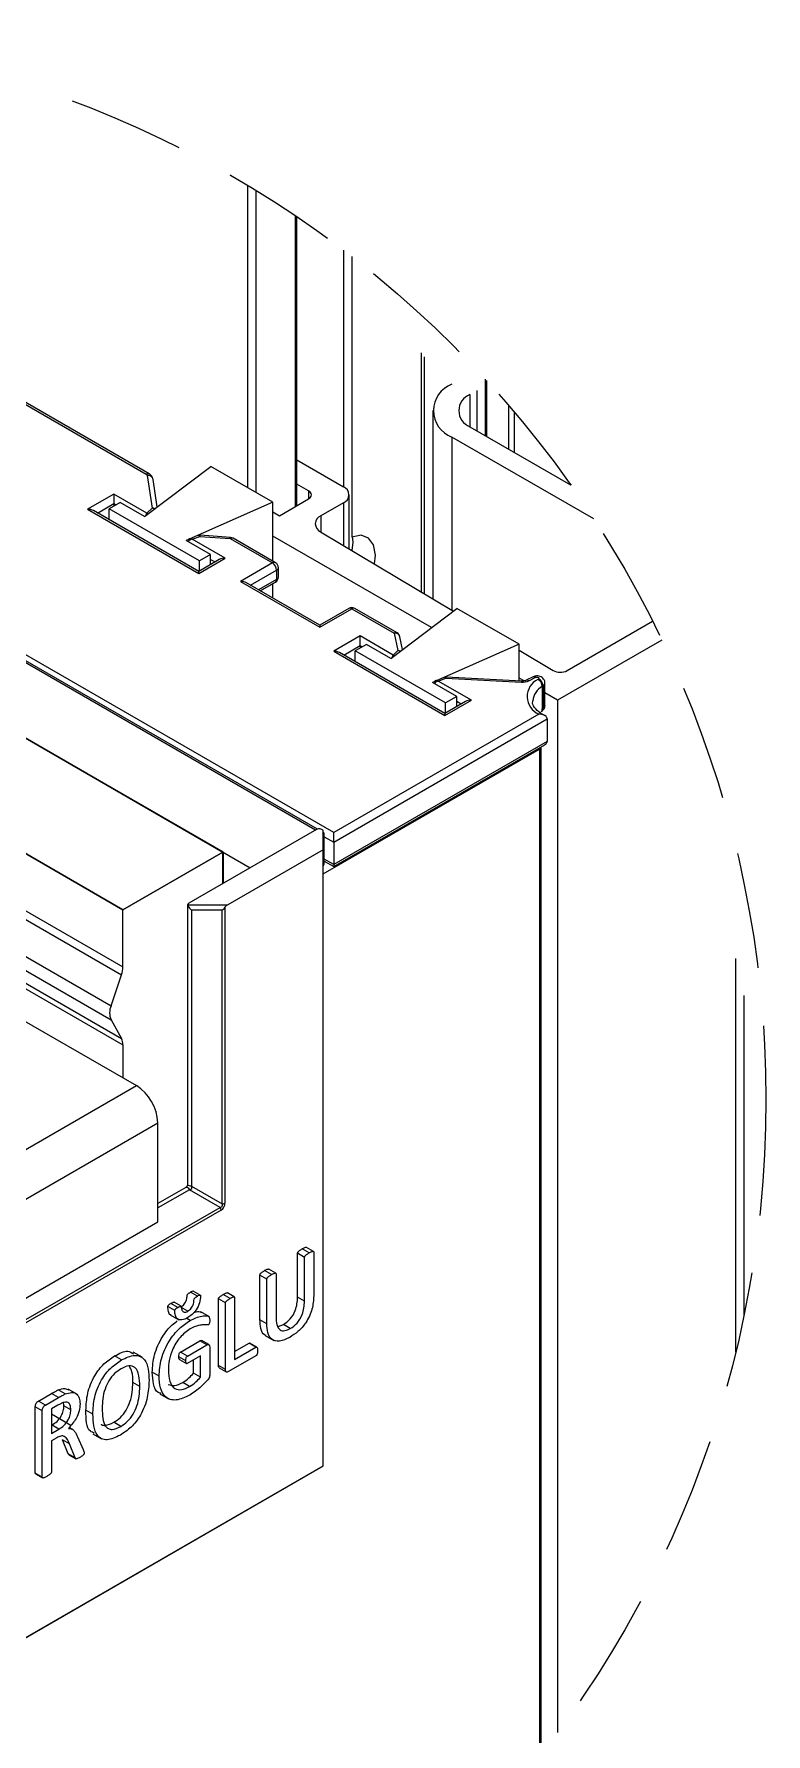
# Model space of a CAD drawing. Header units: millimetres. Extents: x 221 to 2771, y 196 to 840.
# Drawn here: x 1383.8 to 1423.7, y 243 to 336 of the extents above; entities that cross this region are included whole.
import ezdxf

# ---------------------------------------------------------------- set-up
doc = ezdxf.new("R2010")
doc.units = ezdxf.units.MM
doc.linetypes.add('HIDDEN', pattern=[9.525, 6.35, -3.175])

# ---------------------------------------------------------------- blocks, each defined once
blk = doc.blocks.new('sünger-1a')
at = {"color": 7, "linetype": 'Continuous'}
for p, q in [((4737.739, -527.841), (4726.072, -534.577)), ((4726.621, -534.631), (4738.289, -527.896)), ((4738.289, -527.896), (4757.068, -538.737)), ((4725.844, -535.08), (4725.844, -536.838)), ((4745.401, -545.472), (4757.068, -538.737)), ((4746.179, -546.819), (4757.846, -540.084)), ((4757.846, -543.677), (4757.846, -540.084)), ((4746.179, -550.412), (4757.846, -543.677)), ((4745.401, -545.472), (4743.616, -544.442)), ((4746.179, -550.412), (4746.179, -546.819)), ((4745.401, -549.963), (4746.179, -550.412)), ((4745.401, -551.633), (4745.401, -549.963))]:
    blk.add_line(p, q, dxfattribs=at)
for centre, radius, start, end in [((4737.967, -528.345), 0.553, 54.38064, 114.30925), ((4726.318, -535.003), 0.48, 50.79554, 189.21394), ((4756.157, -540.161), 1.69, 2.60543, 57.39501), ((4744.49, -546.896), 1.69, 2.60543, 57.39501)]:
    blk.add_arc(centre, radius, start, end, dxfattribs=at)

msp = doc.modelspace()

# ---------------------------------------------------------------- linework, layer by layer
at = {"color": 252, "linetype": 'Continuous', "lineweight": 15}
for p, q in [((1395.417, 327.68), (1395.417, 311.158)), ((1395.873, 327.404), (1395.873, 310.895)), ((1398.017, 326.028), (1398.017, 310.113)), ((1398.111, 310.167), (1398.111, 325.965)), ((1400.658, 324.141), (1400.658, 311.199)), ((1401.113, 323.793), (1401.113, 308.456)), ((1372.214, 322.095), (1389.886, 311.895)), ((1390.047, 311.911), (1372.375, 322.111)), ((1404.906, 318.52), (1404.906, 305.463)), ((1405.064, 318.301), (1405.064, 305.369)), ((1408.422, 313.995), (1408.422, 317.076)), ((1408.474, 317.019), (1408.474, 313.965)), ((1407.57, 316.24), (1407.57, 314.487)), ((1407.95, 316.459), (1407.95, 314.267)), ((1405.545, 315.363), (1405.545, 305.081)), ((1400.128, 292.306), (1361.617, 314.533)), ((1407.57, 314.487), (1413.07, 311.313)), ((1414.338, 309.441), (1406.583, 313.917)), ((1406.583, 313.917), (1406.583, 304.461)), ((1398.111, 312.669), (1400.658, 311.199)), ((1389.948, 311.818), (1390.219, 310.032)), ((1390.494, 310.104), (1390.267, 311.604)), ((1398.759, 310.98), (1398.111, 311.353)), ((1388.127, 310.806), (1386.683, 309.973)), ((1389.93, 309.765), (1388.127, 310.806)), ((1397.164, 309.62), (1398.759, 310.541)), ((1398.759, 310.98), (1398.759, 310.541)), ((1400.973, 307.814), (1400.973, 310.76)), ((1386.683, 309.973), (1392.76, 306.466)), ((1392.76, 306.575), (1387.005, 309.896)), ((1387.234, 309.765), (1388.127, 310.28)), ((1388.127, 310.28), (1388.127, 310.149)), ((1388.127, 310.28), (1388.24, 310.214)), ((1390.219, 310.032), (1389.93, 309.765)), ((1396.811, 309.824), (1397.164, 309.62)), ((1400.658, 310.322), (1399.43, 309.613)), ((1399.43, 309.613), (1399.43, 308.736)), ((1400.658, 310.322), (1400.658, 308.002)), ((1394.494, 308.43), (1392.831, 308.548)), ((1405.478, 303.507), (1396.811, 308.509)), ((1399.416, 308.744), (1406.672, 304.408)), ((1392.4, 308.34), (1392.814, 308.489)), ((1394.203, 307.299), (1392.4, 308.34)), ((1392.814, 308.489), (1394.472, 308.372)), ((1394.472, 308.372), (1396.786, 307.036)), ((1396.947, 307.052), (1394.633, 308.388)), ((1392.76, 306.466), (1394.203, 307.299)), ((1393.881, 307.222), (1392.76, 306.575)), ((1393.406, 307.233), (1393.653, 307.091)), ((1396.786, 307.036), (1395.039, 306.028)), ((1397.108, 306.268), (1397.108, 306.773)), ((1392.76, 306.466), (1392.76, 306.575)), ((1395.039, 306.028), (1399.368, 303.529)), ((1399.368, 303.638), (1395.361, 305.951)), ((1395.589, 305.819), (1397.014, 306.641)), ((1397.014, 306.136), (1396.027, 305.567)), ((1396.121, 305.512), (1396.947, 305.989)), ((1396.947, 305.989), (1396.321, 305.627)), ((1396.811, 305.114), (1396.811, 305.91)), ((1397.014, 306.641), (1397.014, 306.136)), ((1396.321, 305.627), (1396.121, 305.512)), ((1400.954, 304.553), (1399.368, 303.638)), ((1399.368, 303.529), (1401.115, 304.537)), ((1401.115, 304.537), (1403.43, 303.202)), ((1403.591, 303.218), (1401.277, 304.553)), ((1399.14, 292.438), (1380.531, 303.179)), ((1399.241, 292.489), (1380.758, 303.156)), ((1399.368, 303.638), (1399.368, 303.529)), ((1401.571, 303.047), (1400.128, 302.214)), ((1403.375, 302.006), (1401.571, 303.047)), ((1403.43, 303.202), (1403.634, 302.245)), ((1403.893, 302.31), (1403.745, 303.006)), ((1412.877, 301.153), (1417.546, 303.848)), ((1400.128, 302.214), (1406.205, 298.707)), ((1406.205, 298.816), (1400.45, 302.137)), ((1400.678, 302.005), (1401.571, 302.521)), ((1401.571, 302.521), (1401.571, 302.389)), ((1401.571, 302.521), (1401.685, 302.455)), ((1403.634, 302.245), (1403.375, 302.006)), ((1410.256, 302.266), (1412.11, 301.157)), ((1418.049, 302.823), (1412.356, 299.537)), ((1405.844, 300.581), (1406.26, 300.731)), ((1407.648, 299.54), (1405.844, 300.581)), ((1406.26, 300.731), (1410.389, 300.522)), ((1410.406, 300.581), (1406.277, 300.789)), ((1410.534, 300.589), (1410.256, 300.749)), ((1411.023, 300.812), (1410.644, 300.622)), ((1410.789, 300.597), (1411.168, 300.787)), ((1411.319, 300.7), (1411.281, 300.674)), ((1411.525, 300.289), (1411.563, 300.315)), ((1411.525, 300.289), (1411.525, 299.061)), ((1411.563, 300.315), (1411.563, 299.086)), ((1411.668, 299.249), (1411.668, 300.477)), ((1406.205, 298.707), (1407.648, 299.54)), ((1407.326, 299.463), (1406.205, 298.816)), ((1406.85, 299.474), (1407.098, 299.331)), ((1412.356, 299.537), (1411.668, 299.934)), ((1412.356, 299.537), (1412.356, 243.117)), ((1411.331, 298.772), (1400.128, 292.306)), ((1400.128, 291.78), (1411.793, 298.513)), ((1411.456, 298.912), (1411.46, 298.915)), ((1411.46, 298.915), (1411.498, 298.94)), ((1411.563, 299.086), (1411.525, 299.061)), ((1411.793, 298.513), (1411.793, 297.284)), ((1399.558, 290.048), (1411.37, 296.865)), ((1411.793, 297.284), (1400.128, 290.552)), ((1400.128, 290.443), (1411.653, 297.095)), ((1411.37, 296.865), (1411.37, 241.82)), ((1411.464, 241.941), (1411.464, 296.985)), ((1399.615, 292.076), (1400.128, 291.78)), ((1400.128, 291.78), (1400.128, 290.552)), ((1400.128, 290.552), (1399.615, 290.848)), ((1399.615, 290.739), (1400.128, 290.443)), ((1422.078, 285.417), (1422.078, 263.89)), ((1422.534, 283.395), (1422.534, 265.912))]:
    msp.add_line(p, q, dxfattribs=at)
at = {"color": 8, "linetype": 'Continuous', "lineweight": 15}
for p, q in [((1409.672, 315.668), (1409.672, 313.273)), ((1409.984, 315.303), (1409.984, 313.094))]:
    msp.add_line(p, q, dxfattribs=at)
at = {"color": 35, "linetype": 'Continuous', "lineweight": 15}
for p, q in [((1389.798, 309.579), (1393.418, 312.311)), ((1396.811, 310.353), (1393.418, 312.311)), ((1388.468, 310.346), (1387.861, 309.995)), ((1392.798, 307.146), (1387.861, 309.995)), ((1387.861, 309.403), (1387.861, 309.995)), ((1389.798, 309.579), (1388.468, 310.346)), ((1396.811, 310.353), (1392.076, 308.264)), ((1396.811, 307.13), (1396.811, 310.353)), ((1393.406, 307.496), (1392.076, 308.264)), ((1393.406, 307.496), (1392.798, 307.146)), ((1392.798, 306.597), (1392.798, 307.146)), ((1393.406, 306.948), (1393.406, 307.496)), ((1403.242, 301.819), (1406.863, 304.552)), ((1410.256, 302.594), (1406.863, 304.552)), ((1401.913, 302.586), (1401.305, 302.236)), ((1401.305, 301.643), (1401.305, 302.236)), ((1406.243, 299.386), (1401.305, 302.236)), ((1403.242, 301.819), (1401.913, 302.586)), ((1410.256, 302.594), (1405.521, 300.504)), ((1410.256, 300.588), (1410.256, 302.594)), ((1406.85, 299.737), (1405.521, 300.504)), ((1406.85, 299.737), (1406.243, 299.386)), ((1406.243, 298.838), (1406.243, 299.386)), ((1406.85, 299.188), (1406.85, 299.737))]:
    msp.add_line(p, q, dxfattribs=at)
at = {"color": 7, "linetype": 'Continuous', "lineweight": 15}
for p, q in [((1394.109, 291.221), (1374.36, 302.619)), ((1376.961, 301.118), (1395.57, 290.378)), ((1399.192, 292.468), (1392.215, 288.441)), ((1399.558, 291.364), (1399.558, 292.38)), ((1399.615, 292.273), (1399.558, 292.306)), ((1399.615, 290.596), (1399.615, 292.273)), ((1394.109, 289.534), (1394.109, 291.221)), ((1399.558, 291.364), (1394.342, 288.354)), ((1399.558, 257.678), (1399.558, 291.364)), ((1392.152, 288.354), (1392.152, 273.089)), ((1392.152, 288.354), (1394.342, 288.354)), ((1394.19, 288.215), (1394.19, 272.037)), ((1394.038, 288.054), (1392.367, 288.054)), ((1392.367, 288.054), (1392.367, 272.965)), ((1394.038, 272), (1394.038, 288.054)), ((1392.045, 272.903), (1390.526, 272.027)), ((1392.26, 272.779), (1390.526, 271.779)), ((1393.931, 271.814), (1392.26, 272.779)), ((1392.367, 272.965), (1394.038, 272)), ((1369.061, 257.461), (1393.931, 271.814)), ((1393.975, 271.665), (1369.061, 257.285)), ((1398.79, 269.325), (1398.41, 269.545)), ((1399.023, 269.409), (1398.644, 269.628)), ((1398.157, 266.912), (1398.157, 269.301)), ((1398.537, 269.082), (1398.157, 269.301)), ((1398.537, 266.693), (1398.537, 269.082)), ((1399.039, 269.372), (1399.039, 266.973)), ((1396.096, 265.673), (1396.096, 268.112)), ((1396.476, 267.893), (1396.096, 268.112)), ((1396.729, 268.136), (1396.349, 268.355)), ((1396.476, 265.454), (1396.476, 267.893)), ((1396.962, 268.222), (1396.582, 268.441)), ((1396.979, 268.183), (1396.979, 265.821)), ((1392.682, 266.962), (1392.302, 267.181)), ((1392.84, 267.02), (1392.461, 267.239)), ((1393.834, 263.168), (1393.834, 266.806)), ((1394.214, 266.587), (1393.834, 266.806)), ((1394.465, 266.829), (1394.085, 267.049)), ((1394.701, 266.916), (1394.321, 267.135)), ((1394.716, 266.877), (1394.716, 263.491)), ((1398.537, 266.693), (1398.157, 266.912)), ((1391.449, 266.167), (1391.069, 266.386)), ((1391.194, 265.944), (1391.669, 265.67)), ((1391.615, 266.345), (1391.235, 266.565)), ((1391.789, 266.414), (1391.409, 266.633)), ((1392.155, 266.135), (1391.775, 266.354)), ((1393.344, 265.825), (1392.869, 266.099)), ((1394.214, 262.949), (1394.214, 266.587)), ((1392.282, 265.628), (1392.068, 265.751)), ((1396.476, 265.454), (1396.096, 265.673)), ((1397.093, 265.298), (1397.379, 265.408)), ((1397.759, 265.189), (1397.379, 265.408)), ((1391.761, 263.907), (1392.822, 264.52)), ((1392.14, 263.688), (1391.761, 263.907)), ((1392.14, 263.688), (1393.201, 264.3)), ((1393.201, 264.3), (1392.822, 264.52)), ((1393.314, 264.314), (1392.934, 264.533)), ((1393.359, 264.179), (1393.359, 262.681)), ((1394.716, 263.491), (1395.885, 264.166)), ((1394.717, 263.93), (1395.505, 264.385)), ((1395.885, 264.166), (1395.505, 264.385)), ((1395.932, 264.172), (1395.552, 264.391)), ((1396.381, 264.81), (1396.855, 264.536)), ((1388.545, 263.471), (1388.165, 263.69)), ((1389.659, 263.621), (1389.184, 263.895)), ((1392.052, 263.432), (1391.673, 263.651)), ((1391.712, 263.491), (1392.091, 263.272)), ((1392.857, 263.695), (1392.134, 263.278)), ((1392.477, 262.757), (1392.477, 263.476)), ((1392.857, 262.538), (1392.857, 263.695)), ((1394.214, 262.949), (1393.834, 263.168)), ((1393.877, 263.04), (1394.257, 262.82)), ((1395.881, 263.699), (1394.382, 262.834)), ((1389.539, 262.019), (1389.159, 262.238)), ((1390.595, 262.585), (1390.215, 262.805)), ((1392.261, 262.016), (1391.882, 262.235)), ((1392.857, 262.538), (1392.477, 262.757)), ((1383.999, 261.227), (1384.72, 261.643)), ((1384.379, 261.008), (1383.999, 261.227)), ((1384.379, 261.008), (1385.1, 261.424)), ((1385.1, 261.424), (1384.72, 261.643)), ((1385.467, 261.612), (1385.087, 261.832)), ((1385.389, 260.958), (1385.366, 261.171)), ((1386.093, 261.609), (1385.618, 261.883)), ((1390.64, 261.619), (1391.114, 261.345)), ((1383.831, 257.28), (1383.831, 260.918)), ((1384.211, 260.699), (1383.831, 260.918)), ((1384.211, 257.061), (1384.211, 260.699)), ((1385.068, 260.999), (1384.713, 260.795)), ((1384.713, 260.795), (1384.713, 259.46)), ((1385.764, 259.898), (1384.713, 260.504)), ((1385.769, 260.739), (1385.389, 260.958)), ((1386.975, 260.511), (1386.596, 260.73)), ((1384.713, 259.898), (1384.744, 259.916)), ((1384.713, 259.46), (1385.124, 259.697)), ((1385.124, 259.697), (1384.744, 259.916)), ((1385.884, 259.666), (1385.676, 259.786)), ((1386.137, 259.274), (1386.445, 258.576)), ((1386.979, 259.431), (1387.454, 259.157)), ((1388.498, 259.844), (1388.119, 260.064)), ((1385.006, 259.222), (1384.713, 259.053)), ((1384.713, 259.053), (1384.713, 257.352)), ((1385.63, 258.348), (1385.315, 259.107)), ((1385.695, 258.888), (1385.315, 259.107)), ((1386.01, 258.129), (1385.63, 258.348)), ((1386.01, 258.129), (1385.695, 258.888)), ((1361.87, 235.925), (1399.558, 257.677)), ((1363.63, 236.942), (1399.558, 257.678)), ((1385.669, 258.291), (1386.049, 258.072)), ((1399.558, 257.678), (1399.558, 257.677)), ((1384.211, 257.061), (1383.831, 257.28)), ((1383.848, 257.24), (1384.227, 257.021))]:
    msp.add_line(p, q, dxfattribs=at)
at = {"color": 21, "linetype": 'Continuous', "lineweight": 15}
for p, q in [((1394.079, 291.236), (1374.36, 302.619)), ((1374.36, 302.619), (1394.079, 291.236)), ((1388.618, 288.083), (1368.899, 299.467)), ((1368.899, 299.467), (1388.618, 288.083)), ((1368.822, 295.913), (1388.541, 284.529)), ((1368.899, 296.341), (1388.618, 284.957)), ((1368.247, 294.22), (1387.966, 282.836)), ((1368.247, 293.452), (1387.966, 282.068)), ((1368.822, 292.423), (1388.541, 281.039)), ((1368.899, 292.083), (1388.618, 280.699)), ((1388.618, 288.083), (1394.079, 291.236)), ((1394.079, 291.236), (1388.618, 288.083)), ((1394.079, 289.517), (1394.079, 291.236)), ((1388.618, 284.957), (1388.618, 288.083)), ((1387.966, 282.836), (1388.541, 284.529)), ((1387.966, 282.068), (1388.541, 281.039)), ((1388.618, 280.699), (1388.618, 278.892))]:
    msp.add_line(p, q, dxfattribs=at)
at = {"color": 252, "linetype": 'Continuous', "lineweight": 15, "flags": 128}
for points in [[(1389.886, 311.895), (1389.93, 311.916), (1389.973, 311.926), (1390.012, 311.924), (1390.047, 311.911), (1390.047, 311.911)], [(1388.127, 310.806), (1388.127, 310.757), (1388.127, 310.701), (1388.127, 310.64), (1388.127, 310.576), (1388.127, 310.511), (1388.127, 310.447), (1388.127, 310.386), (1388.127, 310.33), (1388.127, 310.28)], [(1402.354, 306.988), (1402.405, 307.467), (1402.31, 308.022), (1402.038, 308.399), (1401.622, 308.55), (1401.113, 308.456)], [(1394.472, 308.372), (1394.479, 308.403), (1394.487, 308.422), (1394.493, 308.43), (1394.494, 308.43)], [(1401.144, 307.712), (1401.19, 308.168), (1401.164, 308.476)], [(1401.571, 302.521), (1401.571, 302.57), (1401.571, 302.627), (1401.571, 302.687), (1401.571, 302.751), (1401.571, 302.816), (1401.571, 302.88), (1401.571, 302.941), (1401.571, 302.997), (1401.571, 303.047)], [(1410.406, 300.581), (1410.405, 300.581), (1410.4, 300.573), (1410.395, 300.553), (1410.389, 300.522)], [(1411.168, 300.787), (1411.203, 300.799), (1411.242, 300.802), (1411.281, 300.797), (1411.314, 300.784), (1411.337, 300.765), (1411.346, 300.743), (1411.34, 300.72), (1411.319, 300.7)], [(1411.563, 300.315), (1411.643, 300.394), (1411.668, 300.477)], [(1411.668, 299.249), (1411.643, 299.166), (1411.563, 299.086)], [(1406.205, 298.816), (1406.205, 298.809), (1406.205, 298.787), (1406.205, 298.753), (1406.205, 298.707)], [(1400.128, 291.78), (1400.128, 291.83), (1400.128, 291.886), (1400.128, 291.947), (1400.128, 292.011), (1400.128, 292.076), (1400.128, 292.139), (1400.128, 292.2), (1400.128, 292.257), (1400.128, 292.306)]]:
    msp.add_lwpolyline(points, dxfattribs=at)
at = {"color": 7, "linetype": 'Continuous', "lineweight": 15, "flags": 128}
msp.add_lwpolyline([(1399.558, 292.38), (1399.549, 292.416), (1399.522, 292.449), (1399.48, 292.476), (1399.426, 292.494), (1399.365, 292.503), (1399.302, 292.502), (1399.242, 292.489), (1399.192, 292.468)], dxfattribs=at)
at = {"color": 8, "linetype": 'Continuous', "lineweight": 15, "flags": 128}
for points in [[(1392.045, 272.903), (1392.056, 272.909), (1392.094, 272.913), (1392.137, 272.901), (1392.182, 272.872), (1392.224, 272.831), (1392.26, 272.779)], [(1392.367, 272.965), (1392.305, 272.971), (1392.248, 272.986), (1392.201, 273.011), (1392.169, 273.042), (1392.153, 273.077), (1392.152, 273.089)]]:
    msp.add_lwpolyline(points, dxfattribs=at)
at = {"color": 7, "linetype": 'HIDDEN', "transparency": 33554661}
msp.add_circle((1365.5, 277.709), 58.242, dxfattribs=at)
at = {"color": 252, "linetype": 'Continuous', "lineweight": 15}
for centre, radius, start, end in [((1407.132, 315.363), 1.547, 110.77108, 249.22713), ((1407.903, 315.363), 0.938, 110.77158, 249.22842), ((1389.836, 311.792), 0.115, 13.45825, 64.42011), ((1389.979, 311.507), 0.313, 34.2969, 95.72548), ((1390.049, 311.57), 0.22, 8.84605, 31.13658), ((1398.676, 310.76), 0.234, 290.77206, 69.22794), ((1400.492, 310.76), 0.469, 290.77259, 69.22741), ((1399.593, 309.176), 0.467, 110.5336, 247.72933), ((1394.566, 308.24), 0.162, 65.67919, 125.63059), ((1394.472, 308.109), 0.322, 60.00881, 85.94165), ((1396.88, 306.905), 0.162, 65.67919, 125.63059), ((1396.519, 306.619), 0.495, 2.59963, 57.40037), ((1396.786, 306.773), 0.322, 0, 60.00881), ((1396.947, 306.789), 0.162, 294.34385, 354.31576), ((1396.786, 306.268), 0.322, 300.01762, 0), ((1396.852, 306.121), 0.162, 305.69486, 5.63988), ((1396.947, 306.284), 0.162, 294.34385, 354.31576), ((1401.115, 304.274), 0.322, 60.00881, 119.99119), ((1401.021, 304.406), 0.162, 54.36941, 114.32081), ((1401.21, 304.406), 0.162, 65.67919, 125.63059), ((1403.524, 303.07), 0.162, 65.67919, 125.63059), ((1403.476, 302.925), 0.281, 16.7438, 99.49724), ((1403.43, 302.939), 0.322, 12.02444, 60.00881), ((1412.497, 301.884), 0.823, 241.986, 297.43952), ((1410.443, 301.338), 0.818, 266.24727, 294.99623), ((1410.695, 300.486), 0.145, 49.96625, 110.56769), ((1411.745, 299.734), 1.048, 116.26698, 246.69626), ((1412.005, 299.399), 1.012, 118.33613, 174.36838), ((1411.074, 300.675), 0.147, 50.09639, 109.27702), ((1411.058, 300.264), 0.467, 3.09677, 61.44089), ((1411.096, 300.289), 0.468, 3.13449, 61.40317), ((1411.358, 299.048), 0.168, 307.53357, 4.64169), ((1411.395, 299.073), 0.168, 307.53225, 4.5838), ((1411.304, 297.012), 0.162, 293.96492, 350.28724), ((1451.081, 290.476), 50.953, 179.9149, 180.03751)]:
    msp.add_arc(centre, radius, start, end, dxfattribs=at)
at = {"color": 7, "linetype": 'Continuous', "lineweight": 15}
for centre, radius, start, end in [((1434.39, 231.864), 69.703, 119.9277, 120.01728), ((1399.469, 290.607), 0.147, 307.77617, 355.7724), ((1392.26, 288.343), 0.108, 114.31375, 174.35664), ((1393.665, 271.654), 0.31, 1.98387, 31.12729), ((1394.044, 272.311), 0.311, 268.89153, 297.99634)]:
    msp.add_arc(centre, radius, start, end, dxfattribs=at)
at = {"color": 21, "linetype": 'Continuous', "lineweight": 15}
for centre, radius, start, end in [((1387.269, 284.978), 1.349, 340.56073, 359.11547), ((1388.875, 282.452), 0.987, 157.1035, 202.8965), ((1387.921, 280.72), 0.698, 358.28872, 27.18279)]:
    msp.add_arc(centre, radius, start, end, dxfattribs=at)
at = {"color": 252, "linetype": 'Continuous', "lineweight": 15}
for centre, major_axis, ratio, start_param, end_param in [((1386.683, 309.71), (0.456, 0), 0.577453, 0.785665, 1.570796), ((1389.93, 309.502), (0.085, 0.322), 0.314873, 0.700188, 1.262324), ((1389.93, 309.502), (-0.141, 0.303), 0.474553, 5.255814, 5.506165), ((1390.219, 309.769), (0.251, -0.205), 0.734148, 1.718177, 2.110945), ((1390.219, 309.769), (0.324, -0.013), 0.81139, 1.150733, 1.603457), ((1392.814, 308.226), (-0.086, 0.312), 0.349139, 5.615538, 6.310292), ((1392.814, 308.226), (0.001, 0.323), 0.003926, 6.282918, 6.901686), ((1392.4, 308.077), (0.299, 0.17), 0.717562, 1.183804, 1.969092), ((1392.4, 308.077), (-0.238, 0.243), 0.651029, 5.2993, 5.988905), ((1394.203, 307.036), (0.456, 0), 0.577453, 1.570796, 2.355928), ((1395.039, 305.765), (0.456, 0), 0.577453, 0.785665, 1.570796), ((1400.128, 301.951), (0.456, 0), 0.577453, 0.785665, 1.570796), ((1403.375, 301.743), (0.085, 0.322), 0.314873, 0.700188, 1.262324), ((1403.375, 301.743), (-0.141, 0.303), 0.474553, 5.255814, 5.506165), ((1403.634, 301.982), (0.253, -0.203), 0.736094, 1.7242, 2.10381), ((1403.634, 301.982), (0.324, 0.003), 0.811, 1.119949, 1.564237), ((1405.844, 300.317), (0.299, 0.17), 0.717562, 1.183804, 1.969092), ((1405.844, 300.317), (-0.238, 0.243), 0.651029, 5.2993, 5.988905), ((1406.26, 300.467), (-0.087, 0.311), 0.353836, 5.614479, 6.309233), ((1406.26, 300.467), (-0.004, 0.323), 0.019479, 5.664904, 6.281931), ((1407.648, 299.276), (0.456, 0), 0.577453, 1.570796, 2.355928)]:
    msp.add_ellipse(centre, major_axis=major_axis, ratio=ratio, start_param=start_param, end_param=end_param, dxfattribs=at)
at = {"color": 7, "linetype": 'Continuous', "lineweight": 15}
for centre, major_axis, ratio, start_param, end_param in [((1392.367, 288.178), (-0.205, 0.205), 0.317699, 0.307614, 1.878411), ((1394.038, 288.178), (0.205, 0.205), 0.317699, 4.404775, 5.190173), ((1394.342, 288.178), (0.191, 0.191), 0.517797, 1.093012, 1.878411), ((1391.938, 273.09), (0.434, -0.251), 0.428528, 5.759679, 6.806876), ((1393.609, 272.125), (0.434, -0.251), 0.428528, 5.759679, 6.806876), ((1393.761, 272.037), (-0.215, 0.372), 0.999645, 3.141477, 4.188675)]:
    msp.add_ellipse(centre, major_axis=major_axis, ratio=ratio, start_param=start_param, end_param=end_param, dxfattribs=at)
at = {"color": 252, "linetype": 'Continuous', "lineweight": 15}
for points, knots in [([(1390.238, 311.683), (1390.229, 311.706), (1390.214, 311.752), (1390.17, 311.813), (1390.115, 311.868), (1390.069, 311.897), (1390.047, 311.911)], [0, 0, 0, 0, 0.26077, 0.514816, 0.761549, 1, 1, 1, 1]), ([(1410.644, 300.622), (1410.628, 300.615), (1410.595, 300.6), (1410.516, 300.583), (1410.45, 300.579), (1410.413, 300.58), (1410.406, 300.581)], [0, 0, 0, 0, 0.296793, 0.593524, 0.921813, 1, 1, 1, 1]), ([(1411.663, 300.477), (1411.664, 300.49), (1411.671, 300.547), (1411.635, 300.641), (1411.564, 300.74), (1411.467, 300.811), (1411.344, 300.857), (1411.195, 300.868), (1411.084, 300.842), (1411.03, 300.815), (1411.023, 300.812)], [0, 0, 0, 0, 0.046512, 0.19803, 0.333924, 0.468055, 0.61495, 0.78871, 0.974375, 1, 1, 1, 1]), ([(1411.743, 298.652), (1411.64, 298.705), (1411.354, 298.851), (1411.079, 299.158), (1410.957, 299.369), (1411.003, 299.485), (1411.006, 299.493)], [0, 0, 0, 0, 0.2118102, 0.586771, 0.9735931, 1, 1, 1, 1]), ([(1411.498, 298.94), (1411.535, 298.971), (1411.606, 299.03), (1411.662, 299.144), (1411.663, 299.218), (1411.663, 299.248)], [0, 0, 0, 0, 0.397678, 0.754836, 1, 1, 1, 1]), ([(1411.793, 298.513), (1411.79, 298.535), (1411.783, 298.581), (1411.73, 298.648), (1411.632, 298.714), (1411.492, 298.759), (1411.383, 298.771), (1411.332, 298.772), (1411.331, 298.772)], [0, 0, 0, 0, 0.135636, 0.270519, 0.470081, 0.753118, 0.993985, 1, 1, 1, 1]), ([(1411.652, 297.096), (1411.682, 297.115), (1411.733, 297.148), (1411.783, 297.216), (1411.79, 297.261), (1411.793, 297.284)], [0, 0, 0, 0, 0.39816, 0.698143, 1, 1, 1, 1])]:
    msp.add_open_spline(points, degree=3, knots=knots, dxfattribs=at)
at = {"color": 7, "linetype": 'Continuous', "lineweight": 15}
for points, knots in [([(1392.152, 273.089), (1392.152, 273.072), (1392.15, 273.048), (1392.137, 273.007), (1392.123, 272.98), (1392.106, 272.955), (1392.084, 272.931), (1392.064, 272.915), (1392.05, 272.906), (1392.045, 272.903)], [0, 0, 0, 0, 0.288215, 0.412252, 0.506346, 0.605749, 0.72054, 0.895684, 1, 1, 1, 1]), ([(1398.157, 269.301), (1398.159, 269.317), (1398.161, 269.34), (1398.179, 269.37), (1398.211, 269.408), (1398.29, 269.47), (1398.362, 269.515), (1398.41, 269.545)], [0, 0, 0, 0, 0.124233, 0.186792, 0.249719, 0.49976, 1, 1, 1, 1]), ([(1398.41, 269.545), (1398.457, 269.569), (1398.527, 269.605), (1398.611, 269.64), (1398.636, 269.629), (1398.643, 269.626)], [0, 0, 0, 0, 0.590584, 0.885684, 1, 1, 1, 1]), ([(1398.537, 269.082), (1398.539, 269.098), (1398.541, 269.12), (1398.559, 269.151), (1398.591, 269.189), (1398.67, 269.251), (1398.742, 269.295), (1398.79, 269.325)], [0, 0, 0, 0, 0.124233, 0.186792, 0.249719, 0.49976, 1, 1, 1, 1]), ([(1398.79, 269.325), (1398.837, 269.351), (1398.908, 269.388), (1398.991, 269.419), (1399.027, 269.411), (1399.038, 269.392), (1399.039, 269.379), (1399.039, 269.372)], [0, 0, 0, 0, 0.500087, 0.749967, 0.874585, 0.937136, 1, 1, 1, 1]), ([(1396.096, 268.112), (1396.098, 268.127), (1396.1, 268.15), (1396.118, 268.18), (1396.15, 268.219), (1396.229, 268.281), (1396.301, 268.325), (1396.349, 268.355)], [0, 0, 0, 0, 0.124223, 0.186776, 0.249698, 0.499833, 1, 1, 1, 1]), ([(1396.349, 268.355), (1396.397, 268.381), (1396.468, 268.419), (1396.545, 268.447), (1396.575, 268.446), (1396.58, 268.442), (1396.582, 268.441)], [0, 0, 0, 0, 0.595927, 0.893889, 0.968548, 1, 1, 1, 1]), ([(1396.476, 267.893), (1396.478, 267.908), (1396.48, 267.931), (1396.498, 267.961), (1396.53, 268), (1396.609, 268.061), (1396.681, 268.106), (1396.729, 268.136)], [0, 0, 0, 0, 0.124223, 0.186776, 0.249698, 0.499833, 1, 1, 1, 1]), ([(1396.729, 268.136), (1396.776, 268.161), (1396.847, 268.199), (1396.926, 268.229), (1396.957, 268.226), (1396.974, 268.216), (1396.977, 268.196), (1396.979, 268.183)], [0, 0, 0, 0, 0.500242, 0.750361, 0.813032, 0.875785, 1, 1, 1, 1]), ([(1391.775, 266.354), (1391.809, 266.375), (1391.875, 266.417), (1391.968, 266.516), (1392.042, 266.637), (1392.112, 266.81), (1392.108, 266.937), (1392.137, 267.044), (1392.161, 267.086), (1392.221, 267.131), (1392.27, 267.161), (1392.302, 267.181)], [0, 0, 0, 0, 0.125118, 0.249869, 0.374968, 0.499839, 0.749786, 0.781011, 0.812314, 0.874796, 1, 1, 1, 1]), ([(1392.857, 266.98), (1392.848, 266.854), (1392.831, 266.602), (1392.641, 266.215), (1392.393, 265.941), (1392.229, 265.835), (1392.147, 265.782)], [0, 0, 0, 0, 0.2802485, 0.5587779, 0.7790432, 1, 1, 1, 1]), ([(1392.155, 266.135), (1392.188, 266.156), (1392.254, 266.198), (1392.348, 266.297), (1392.422, 266.417), (1392.492, 266.591), (1392.487, 266.718), (1392.517, 266.825), (1392.541, 266.867), (1392.601, 266.912), (1392.65, 266.942), (1392.682, 266.962)], [0, 0, 0, 0, 0.125118, 0.249869, 0.374968, 0.499839, 0.749786, 0.781011, 0.812314, 0.874796, 1, 1, 1, 1]), ([(1392.302, 267.181), (1392.336, 267.199), (1392.387, 267.226), (1392.447, 267.251), (1392.459, 267.239), (1392.46, 267.237)], [0, 0, 0, 0, 0.64297, 0.964052, 1, 1, 1, 1]), ([(1392.682, 266.962), (1392.717, 266.981), (1392.769, 267.01), (1392.831, 267.03), (1392.854, 267.008), (1392.856, 266.989), (1392.857, 266.98)], [0, 0, 0, 0, 0.500115, 0.74986, 0.873332, 1, 1, 1, 1]), ([(1393.834, 266.806), (1393.836, 266.822), (1393.839, 266.844), (1393.856, 266.875), (1393.888, 266.913), (1393.966, 266.974), (1394.038, 267.019), (1394.085, 267.049)], [0, 0, 0, 0, 0.124145, 0.18692, 0.249633, 0.499785, 1, 1, 1, 1]), ([(1394.085, 267.049), (1394.133, 267.074), (1394.205, 267.113), (1394.282, 267.14), (1394.312, 267.14), (1394.318, 267.136), (1394.32, 267.134)], [0, 0, 0, 0, 0.59257, 0.888857, 0.963342, 1, 1, 1, 1]), ([(1394.214, 266.587), (1394.216, 266.602), (1394.218, 266.625), (1394.236, 266.656), (1394.267, 266.694), (1394.346, 266.754), (1394.417, 266.799), (1394.465, 266.829)], [0, 0, 0, 0, 0.124145, 0.18692, 0.249633, 0.499785, 1, 1, 1, 1]), ([(1394.465, 266.829), (1394.513, 266.855), (1394.585, 266.893), (1394.663, 266.922), (1394.694, 266.92), (1394.712, 266.91), (1394.715, 266.891), (1394.716, 266.877)], [0, 0, 0, 0, 0.500215, 0.750325, 0.813202, 0.875648, 1, 1, 1, 1]), ([(1397.379, 265.408), (1397.508, 265.496), (1397.765, 265.671), (1398.116, 266.268), (1398.141, 266.668), (1398.157, 266.912)], [0, 0, 0, 0, 0.280945, 0.560029, 1, 1, 1, 1]), ([(1399.039, 266.973), (1399.024, 266.737), (1398.993, 266.266), (1398.657, 265.533), (1398.192, 265.007), (1397.884, 264.808), (1397.73, 264.708)], [0, 0, 0, 0, 0.280303, 0.559016, 0.779166, 1, 1, 1, 1]), ([(1397.759, 265.189), (1397.888, 265.277), (1398.145, 265.452), (1398.496, 266.049), (1398.521, 266.449), (1398.537, 266.693)], [0, 0, 0, 0, 0.280945, 0.560029, 1, 1, 1, 1]), ([(1391.069, 266.386), (1391.07, 266.397), (1391.072, 266.417), (1391.092, 266.462), (1391.152, 266.516), (1391.202, 266.545), (1391.235, 266.565)], [0, 0, 0, 0, 0.127013, 0.249862, 0.499843, 1, 1, 1, 1]), ([(1391.248, 265.931), (1391.235, 265.933), (1391.153, 265.946), (1391.089, 266.122), (1391.076, 266.298), (1391.069, 266.386)], [0, 0, 0, 0, 0.086677, 0.54241, 1, 1, 1, 1]), ([(1391.235, 266.565), (1391.269, 266.583), (1391.32, 266.612), (1391.377, 266.636), (1391.403, 266.64), (1391.408, 266.633), (1391.408, 266.633)], [0, 0, 0, 0, 0.564494, 0.846165, 0.987124, 1, 1, 1, 1]), ([(1391.449, 266.167), (1391.45, 266.178), (1391.451, 266.198), (1391.472, 266.243), (1391.532, 266.297), (1391.582, 266.326), (1391.615, 266.345)], [0, 0, 0, 0, 0.127013, 0.249862, 0.499843, 1, 1, 1, 1]), ([(1392.147, 265.782), (1392.043, 265.731), (1391.836, 265.629), (1391.584, 265.68), (1391.464, 265.894), (1391.454, 266.076), (1391.449, 266.167)], [0, 0, 0, 0, 0.2804579, 0.5592675, 0.7791854, 1, 1, 1, 1]), ([(1391.615, 266.345), (1391.648, 266.364), (1391.699, 266.391), (1391.758, 266.419), (1391.788, 266.418), (1391.808, 266.39), (1391.804, 266.333), (1391.821, 266.267), (1391.839, 266.187), (1391.885, 266.114), (1391.96, 266.076), (1392.054, 266.083), (1392.122, 266.117), (1392.155, 266.135)], [0, 0, 0, 0, 0.125128, 0.187565, 0.21881, 0.249878, 0.328331, 0.390023, 0.500218, 0.625121, 0.749917, 0.87499, 1, 1, 1, 1]), ([(1392.282, 265.628), (1392.501, 265.729), (1392.828, 265.882), (1393.167, 265.896), (1393.353, 265.844), (1393.357, 265.716), (1393.359, 265.652)], [0, 0, 0, 0, 0.5005228, 0.7512099, 0.8756732, 1, 1, 1, 1]), ([(1392.493, 266.071), (1392.509, 266.078), (1392.632, 266.126), (1392.784, 266.13), (1392.885, 266.073), (1392.91, 266.059)], [0, 0, 0, 0, 0.102227, 0.7811073, 1, 1, 1, 1]), ([(1396.979, 265.821), (1396.985, 265.675), (1396.998, 265.385), (1397.165, 265.094), (1397.454, 265.041), (1397.657, 265.14), (1397.759, 265.189)], [0, 0, 0, 0, 0.280996, 0.560093, 0.779629, 1, 1, 1, 1]), ([(1390.215, 262.805), (1390.237, 263.117), (1390.28, 263.742), (1390.705, 264.695), (1391.194, 265.332), (1391.492, 265.541), (1391.588, 265.608)], [0, 0, 0, 0, 0.317023, 0.632652, 0.881601, 1, 1, 1, 1]), ([(1390.595, 262.585), (1390.617, 262.898), (1390.66, 263.521), (1391.083, 264.481), (1391.672, 265.217), (1392.079, 265.491), (1392.282, 265.628)], [0, 0, 0, 0, 0.2803171, 0.5594007, 0.7795252, 1, 1, 1, 1]), ([(1392.286, 265.165), (1392.095, 265.029), (1391.714, 264.756), (1391.316, 264.076), (1391.125, 263.442), (1391.107, 263.088), (1391.097, 262.91)], [0, 0, 0, 0, 0.279284, 0.558215, 0.778949, 1, 1, 1, 1]), ([(1393.279, 265.39), (1393.193, 265.393), (1393.02, 265.4), (1392.694, 265.367), (1392.44, 265.242), (1392.286, 265.165)], [0, 0, 0, 0, 0.279659, 0.560302, 1, 1, 1, 1]), ([(1393.359, 265.652), (1393.358, 265.609), (1393.356, 265.543), (1393.336, 265.458), (1393.307, 265.411), (1393.289, 265.397), (1393.279, 265.39)], [0, 0, 0, 0, 0.500572, 0.750338, 0.875312, 1, 1, 1, 1]), ([(1396.444, 264.817), (1396.409, 264.823), (1396.25, 264.854), (1396.129, 265.186), (1396.107, 265.51), (1396.096, 265.673)], [0, 0, 0, 0, 0.123584, 0.561159, 1, 1, 1, 1]), ([(1397.73, 264.708), (1397.54, 264.616), (1397.161, 264.433), (1396.713, 264.554), (1396.502, 264.953), (1396.485, 265.287), (1396.476, 265.454)], [0, 0, 0, 0, 0.280294, 0.558905, 0.779134, 1, 1, 1, 1]), ([(1388.165, 263.69), (1388.42, 263.827), (1388.826, 264.045), (1389.095, 263.866), (1389.195, 263.8)], [0, 0, 0, 0, 0.629362, 1, 1, 1, 1]), ([(1391.673, 263.651), (1391.673, 263.694), (1391.673, 263.759), (1391.701, 263.845), (1391.732, 263.889), (1391.751, 263.901), (1391.761, 263.907)], [0, 0, 0, 0, 0.500814, 0.749994, 0.874545, 1, 1, 1, 1]), ([(1392.822, 264.52), (1392.848, 264.532), (1392.89, 264.552), (1392.919, 264.533), (1392.93, 264.526)], [0, 0, 0, 0, 0.620639, 1, 1, 1, 1]), ([(1393.201, 264.3), (1393.227, 264.311), (1393.278, 264.332), (1393.351, 264.3), (1393.356, 264.225), (1393.359, 264.179)], [0, 0, 0, 0, 0.280385, 0.560109, 1, 1, 1, 1]), ([(1395.505, 264.385), (1395.516, 264.39), (1395.534, 264.399), (1395.546, 264.392), (1395.551, 264.389)], [0, 0, 0, 0, 0.587306, 1, 1, 1, 1]), ([(1395.973, 263.986), (1395.973, 263.938), (1395.972, 263.867), (1395.945, 263.772), (1395.912, 263.721), (1395.892, 263.706), (1395.881, 263.699)], [0, 0, 0, 0, 0.500534, 0.749959, 0.875167, 1, 1, 1, 1]), ([(1395.885, 264.166), (1395.895, 264.17), (1395.916, 264.18), (1395.947, 264.166), (1395.972, 264.102), (1395.973, 264.033), (1395.973, 263.986)], [0, 0, 0, 0, 0.125006, 0.249811, 0.498979, 1, 1, 1, 1]), ([(1386.596, 260.73), (1386.611, 261.03), (1386.64, 261.627), (1386.995, 262.571), (1387.57, 263.299), (1387.967, 263.559), (1388.165, 263.69)], [0, 0, 0, 0, 0.2808356, 0.559722, 0.7794798, 1, 1, 1, 1]), ([(1386.975, 260.511), (1386.99, 260.811), (1387.02, 261.408), (1387.374, 262.352), (1387.95, 263.08), (1388.346, 263.34), (1388.545, 263.471)], [0, 0, 0, 0, 0.2808356, 0.559722, 0.7794798, 1, 1, 1, 1]), ([(1388.516, 262.99), (1388.396, 262.911), (1388.154, 262.754), (1387.837, 262.347), (1387.521, 261.668), (1387.496, 261.178), (1387.478, 260.835)], [0, 0, 0, 0, 0.187198, 0.373901, 0.560768, 1, 1, 1, 1]), ([(1389.539, 262.019), (1389.532, 262.223), (1389.518, 262.63), (1389.335, 263.087), (1388.945, 263.203), (1388.66, 263.061), (1388.516, 262.99)], [0, 0, 0, 0, 0.281323, 0.560694, 0.77981, 1, 1, 1, 1]), ([(1388.545, 263.471), (1388.791, 263.591), (1389.281, 263.83), (1389.818, 263.575), (1390.017, 262.996), (1390.033, 262.564), (1390.042, 262.348)], [0, 0, 0, 0, 0.280107, 0.557978, 0.778635, 1, 1, 1, 1]), ([(1389.159, 262.238), (1389.159, 262.45), (1389.157, 262.81), (1389.015, 263.046), (1388.957, 263.143)], [0, 0, 0, 0, 0.58846, 1, 1, 1, 1]), ([(1391.712, 263.492), (1391.71, 263.493), (1391.694, 263.497), (1391.677, 263.553), (1391.674, 263.612), (1391.673, 263.651)], [0, 0, 0, 0, 0.039709, 0.359041, 1, 1, 1, 1]), ([(1392.052, 263.432), (1392.052, 263.475), (1392.053, 263.54), (1392.081, 263.626), (1392.112, 263.67), (1392.131, 263.682), (1392.14, 263.688)], [0, 0, 0, 0, 0.500814, 0.749994, 0.874545, 1, 1, 1, 1]), ([(1392.134, 263.278), (1392.125, 263.274), (1392.107, 263.265), (1392.078, 263.276), (1392.055, 263.331), (1392.053, 263.392), (1392.052, 263.432)], [0, 0, 0, 0, 0.125324, 0.250088, 0.499461, 1, 1, 1, 1]), ([(1393.879, 263.044), (1393.874, 263.046), (1393.852, 263.051), (1393.837, 263.1), (1393.835, 263.145), (1393.834, 263.168)], [0, 0, 0, 0, 0.134734, 0.566503, 1, 1, 1, 1]), ([(1388.119, 260.064), (1388.241, 260.143), (1388.484, 260.301), (1388.805, 260.712), (1389.118, 261.399), (1389.142, 261.892), (1389.159, 262.238)], [0, 0, 0, 0, 0.187213, 0.373783, 0.560642, 1, 1, 1, 1]), ([(1390.042, 262.348), (1390.027, 262.047), (1389.998, 261.447), (1389.65, 260.498), (1389.074, 259.759), (1388.675, 259.498), (1388.476, 259.367)], [0, 0, 0, 0, 0.2808795, 0.5598227, 0.7794666, 1, 1, 1, 1]), ([(1390.712, 261.643), (1390.655, 261.656), (1390.434, 261.706), (1390.262, 262.152), (1390.23, 262.587), (1390.215, 262.805)], [0, 0, 0, 0, 0.1476047, 0.5732764, 1, 1, 1, 1]), ([(1392.267, 261.555), (1392.011, 261.433), (1391.502, 261.191), (1390.918, 261.386), (1390.633, 261.916), (1390.607, 262.362), (1390.595, 262.585)], [0, 0, 0, 0, 0.280098, 0.558771, 0.779113, 1, 1, 1, 1]), ([(1391.091, 262.136), (1391.205, 262.097), (1391.436, 262.017), (1391.731, 262.162), (1391.882, 262.235)], [0, 0, 0, 0, 0.491252, 1, 1, 1, 1]), ([(1391.097, 262.91), (1391.11, 262.7), (1391.135, 262.28), (1391.402, 261.888), (1391.817, 261.806), (1392.113, 261.946), (1392.261, 262.016)], [0, 0, 0, 0, 0.280666, 0.560046, 0.7798, 1, 1, 1, 1]), ([(1391.882, 262.235), (1391.998, 262.312), (1392.207, 262.449), (1392.394, 262.663), (1392.477, 262.757)], [0, 0, 0, 0, 0.559925, 1, 1, 1, 1]), ([(1392.261, 262.016), (1392.378, 262.093), (1392.587, 262.23), (1392.774, 262.444), (1392.857, 262.538)], [0, 0, 0, 0, 0.559925, 1, 1, 1, 1]), ([(1393.359, 262.681), (1393.358, 262.65), (1393.355, 262.588), (1393.309, 262.446), (1393.131, 262.255), (1392.795, 261.91), (1392.478, 261.697), (1392.267, 261.555)], [0, 0, 0, 0, 0.062675, 0.1249194, 0.2493991, 0.5000567, 1, 1, 1, 1]), ([(1394.382, 262.834), (1394.356, 262.823), (1394.303, 262.8), (1394.242, 262.82), (1394.216, 262.879), (1394.214, 262.926), (1394.214, 262.949)], [0, 0, 0, 0, 0.27991, 0.559705, 0.779413, 1, 1, 1, 1]), ([(1383.831, 260.918), (1383.832, 260.949), (1383.834, 261.011), (1383.877, 261.11), (1383.937, 261.184), (1383.978, 261.213), (1383.999, 261.227)], [0, 0, 0, 0, 0.280415, 0.558154, 0.779096, 1, 1, 1, 1]), ([(1384.72, 261.643), (1384.789, 261.682), (1384.911, 261.752), (1385.033, 261.807), (1385.087, 261.832)], [0, 0, 0, 0, 0.559928, 1, 1, 1, 1]), ([(1385.408, 261.156), (1385.345, 261.134), (1385.233, 261.095), (1385.118, 261.029), (1385.068, 260.999)], [0, 0, 0, 0, 0.559429, 1, 1, 1, 1]), ([(1385.087, 261.832), (1385.209, 261.873), (1385.424, 261.947), (1385.586, 261.87), (1385.656, 261.837)], [0, 0, 0, 0, 0.564397, 1, 1, 1, 1]), ([(1385.1, 261.424), (1385.168, 261.463), (1385.291, 261.532), (1385.413, 261.588), (1385.467, 261.612)], [0, 0, 0, 0, 0.559928, 1, 1, 1, 1]), ([(1385.769, 260.739), (1385.765, 260.813), (1385.757, 260.96), (1385.682, 261.117), (1385.553, 261.176), (1385.456, 261.163), (1385.408, 261.156)], [0, 0, 0, 0, 0.280338, 0.559799, 0.779702, 1, 1, 1, 1]), ([(1385.467, 261.612), (1385.586, 261.649), (1385.823, 261.723), (1386.102, 261.639), (1386.252, 261.398), (1386.265, 261.184), (1386.272, 261.077)], [0, 0, 0, 0, 0.2805956, 0.5597652, 0.7796301, 1, 1, 1, 1]), ([(1388.498, 259.844), (1388.62, 259.924), (1388.864, 260.082), (1389.185, 260.493), (1389.498, 261.18), (1389.522, 261.673), (1389.539, 262.019)], [0, 0, 0, 0, 0.187213, 0.373783, 0.560642, 1, 1, 1, 1]), ([(1384.211, 260.699), (1384.212, 260.73), (1384.214, 260.792), (1384.257, 260.891), (1384.317, 260.965), (1384.358, 260.994), (1384.379, 261.008)], [0, 0, 0, 0, 0.280415, 0.558154, 0.779096, 1, 1, 1, 1]), ([(1384.744, 259.916), (1384.836, 259.976), (1385.02, 260.095), (1385.251, 260.384), (1385.374, 260.699), (1385.384, 260.872), (1385.389, 260.958)], [0, 0, 0, 0, 0.28056, 0.559578, 0.779251, 1, 1, 1, 1]), ([(1385.124, 259.697), (1385.216, 259.756), (1385.4, 259.876), (1385.63, 260.165), (1385.753, 260.479), (1385.764, 260.652), (1385.769, 260.739)], [0, 0, 0, 0, 0.28056, 0.559578, 0.779251, 1, 1, 1, 1]), ([(1386.272, 261.077), (1386.264, 260.95), (1386.249, 260.696), (1386.043, 260.186), (1385.791, 259.906), (1385.637, 259.735)], [0, 0, 0, 0, 0.280724, 0.56064, 1, 1, 1, 1]), ([(1387.065, 259.474), (1386.984, 259.502), (1386.598, 259.635), (1386.597, 260.247), (1386.596, 260.73)], [0, 0, 0, 0, 0.209707, 1, 1, 1, 1]), ([(1388.476, 259.367), (1388.227, 259.245), (1387.733, 259.001), (1387.037, 259.342), (1386.999, 260.067), (1386.975, 260.511)], [0, 0, 0, 0, 0.281146, 0.559824, 1, 1, 1, 1]), ([(1387.478, 260.835), (1387.494, 260.457), (1387.513, 259.983), (1387.812, 259.703), (1388.086, 259.645), (1388.334, 259.765), (1388.498, 259.844)], [0, 0, 0, 0, 0.49865, 0.6243, 0.749931, 1, 1, 1, 1]), ([(1385.695, 258.888), (1385.625, 259.056), (1385.527, 259.291), (1385.23, 259.336), (1385.08, 259.26), (1385.006, 259.222)], [0, 0, 0, 0, 0.559226, 0.779359, 1, 1, 1, 1]), ([(1385.637, 259.735), (1385.706, 259.729), (1385.843, 259.717), (1386.009, 259.545), (1386.089, 259.377), (1386.137, 259.274)], [0, 0, 0, 0, 0.279335, 0.559385, 1, 1, 1, 1]), ([(1387.424, 259.955), (1387.43, 259.949), (1387.485, 259.898), (1387.713, 259.875), (1387.957, 259.988), (1388.119, 260.064)], [0, 0, 0, 0, 0.03917, 0.360462, 1, 1, 1, 1]), ([(1385.671, 258.296), (1385.667, 258.296), (1385.644, 258.299), (1385.637, 258.326), (1385.63, 258.348)], [0, 0, 0, 0, 0.168415, 1, 1, 1, 1]), ([(1386.503, 258.385), (1386.503, 258.37), (1386.502, 258.348), (1386.486, 258.317), (1386.455, 258.278), (1386.378, 258.216), (1386.307, 258.174), (1386.26, 258.146)], [0, 0, 0, 0, 0.124975, 0.187408, 0.25006, 0.499807, 1, 1, 1, 1]), ([(1386.445, 258.576), (1386.46, 258.544), (1386.486, 258.486), (1386.498, 258.416), (1386.503, 258.385)], [0, 0, 0, 0, 0.560815, 1, 1, 1, 1]), ([(1386.26, 258.146), (1386.203, 258.111), (1386.125, 258.063), (1386.033, 258.07), (1386.018, 258.109), (1386.01, 258.129)], [0, 0, 0, 0, 0.56166, 0.779427, 1, 1, 1, 1]), ([(1383.848, 257.241), (1383.846, 257.242), (1383.834, 257.249), (1383.832, 257.266), (1383.831, 257.28)], [0, 0, 0, 0, 0.231154, 1, 1, 1, 1]), ([(1384.462, 257.109), (1384.414, 257.083), (1384.342, 257.045), (1384.265, 257.017), (1384.232, 257.017), (1384.215, 257.028), (1384.213, 257.048), (1384.211, 257.061)], [0, 0, 0, 0, 0.500401, 0.750643, 0.813218, 0.875916, 1, 1, 1, 1]), ([(1384.713, 257.352), (1384.713, 257.345), (1384.712, 257.331), (1384.701, 257.299), (1384.665, 257.249), (1384.582, 257.183), (1384.51, 257.138), (1384.462, 257.109)], [0, 0, 0, 0, 0.062662, 0.125297, 0.249736, 0.499627, 1, 1, 1, 1])]:
    msp.add_open_spline(points, degree=3, knots=knots, dxfattribs=at)

# ---------------------------------------------------------------- block references
at = {"color": 21, "xscale": 1.508463694100001, "yscale": 1.508463694100001, "zscale": 1.508463694100001}
msp.add_blockref('sünger-1a', (-5786.512, 1091.133), dxfattribs=at)

doc.saveas('drawing.dxf')
